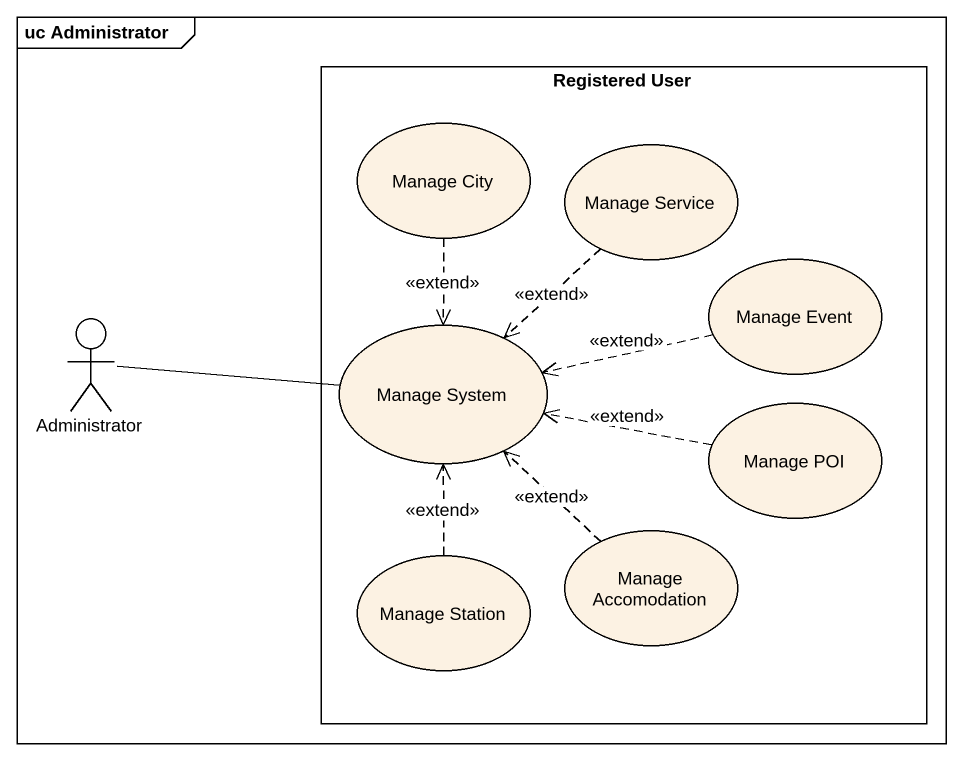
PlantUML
@startuml
mainframe uc Administrator
rectangle "Registered User" as Registered_User {
  usecase "Manage City" as Manage_City
  usecase "Manage Service" as Manage_Service
  usecase "Manage Event" as Manage_Event
  usecase "Manage System" as Manage_System
  usecase "Manage POI" as Manage_POI
  usecase "Manage Station" as Manage_Station
  usecase "Manage Accomodation" as Manage_Accomodation
}
actor Administrator
Manage_City ..> Manage_System : <<extend>>
Manage_Service ..> Manage_System : <<extend>>
Manage_Event .left.> Manage_System : <<extend>>
Administrator -right- Manage_System
Manage_POI .left.> Manage_System : <<extend>>
Manage_Station .up.> Manage_System : <<extend>>
Manage_Accomodation .up.> Manage_System : <<extend>>
@enduml
